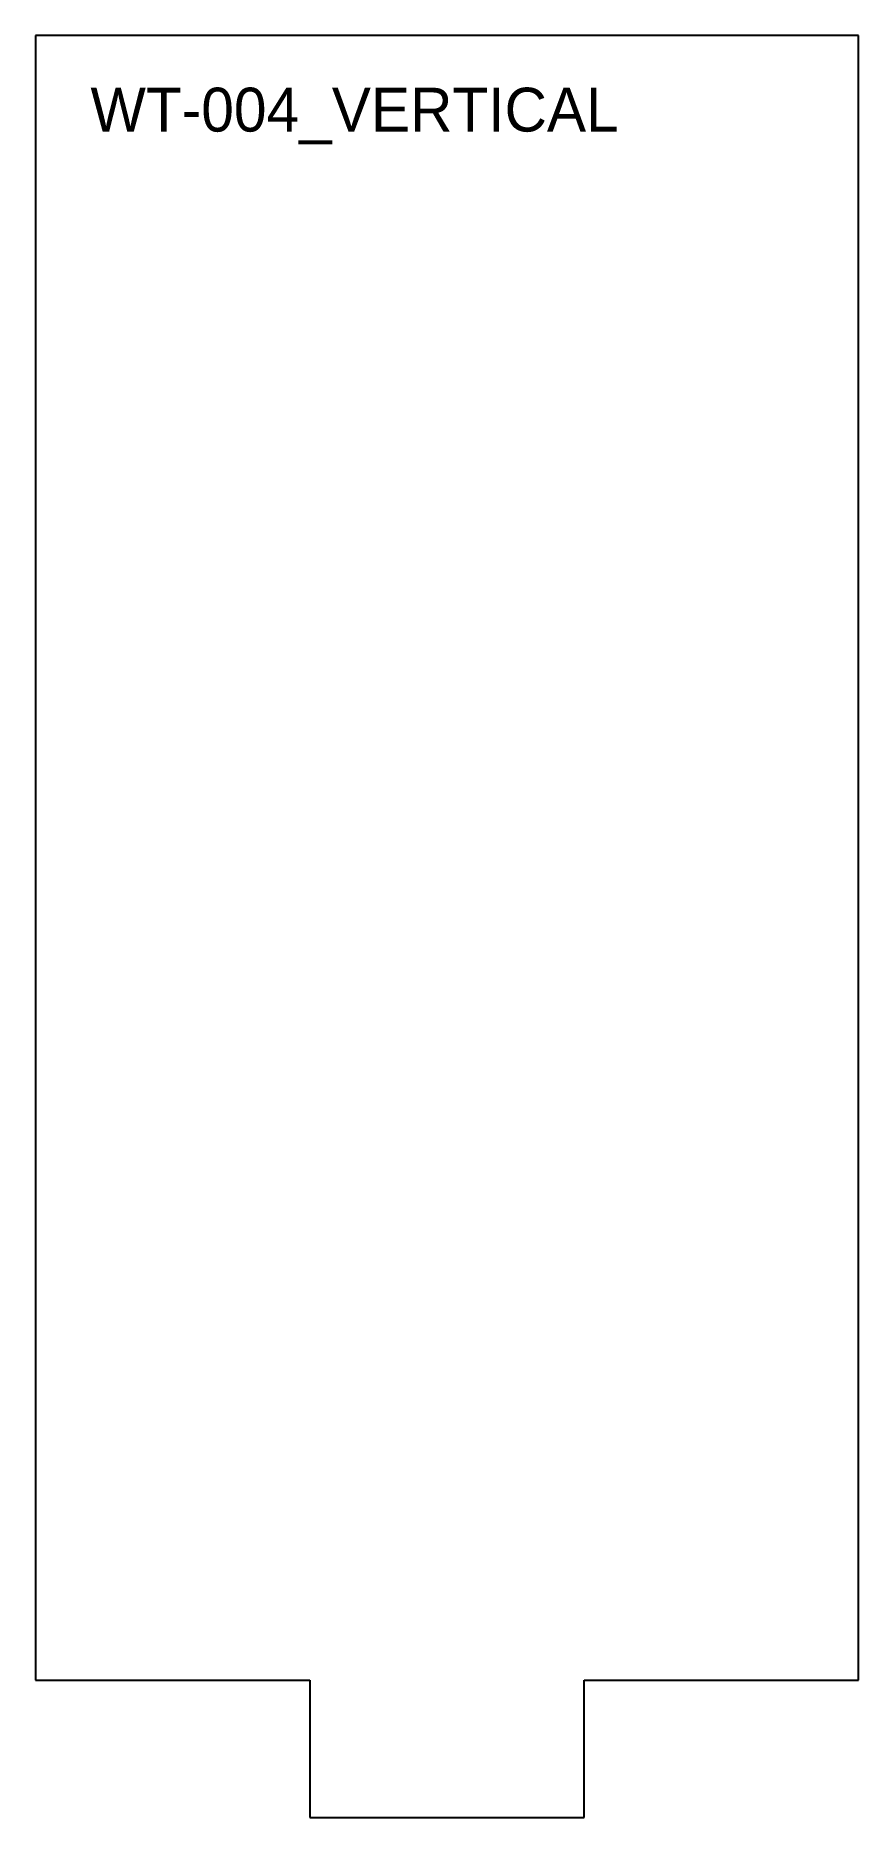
# Model space of a CAD drawing. Extents: x 0 to 3, y -0.5 to 6.
import ezdxf

# ---------------------------------------------------------------- set-up
doc = ezdxf.new("R2010")
doc.units = 0

msp = doc.modelspace()

# ---------------------------------------------------------------- linework, layer by layer
at = {"layer": 'CUT'}
for p, q in [((3, 6), (0, 6)), ((0, 6), (0, 0)), ((3, 0), (3, 6)), ((0, 0), (1, 0)), ((1, 0), (1, -0.5)), ((2, -0.5), (2, 0)), ((2, 0), (3, 0)), ((1, -0.5), (2, -0.5))]:
    msp.add_line(p, q, dxfattribs=at)

# ---------------------------------------------------------------- texts
at = {"layer": 'ETCH'}
msp.add_text('WT-004_VERTICAL', height=0.16, dxfattribs=at).set_placement((0.2, 5.65))

doc.saveas('drawing.dxf')
